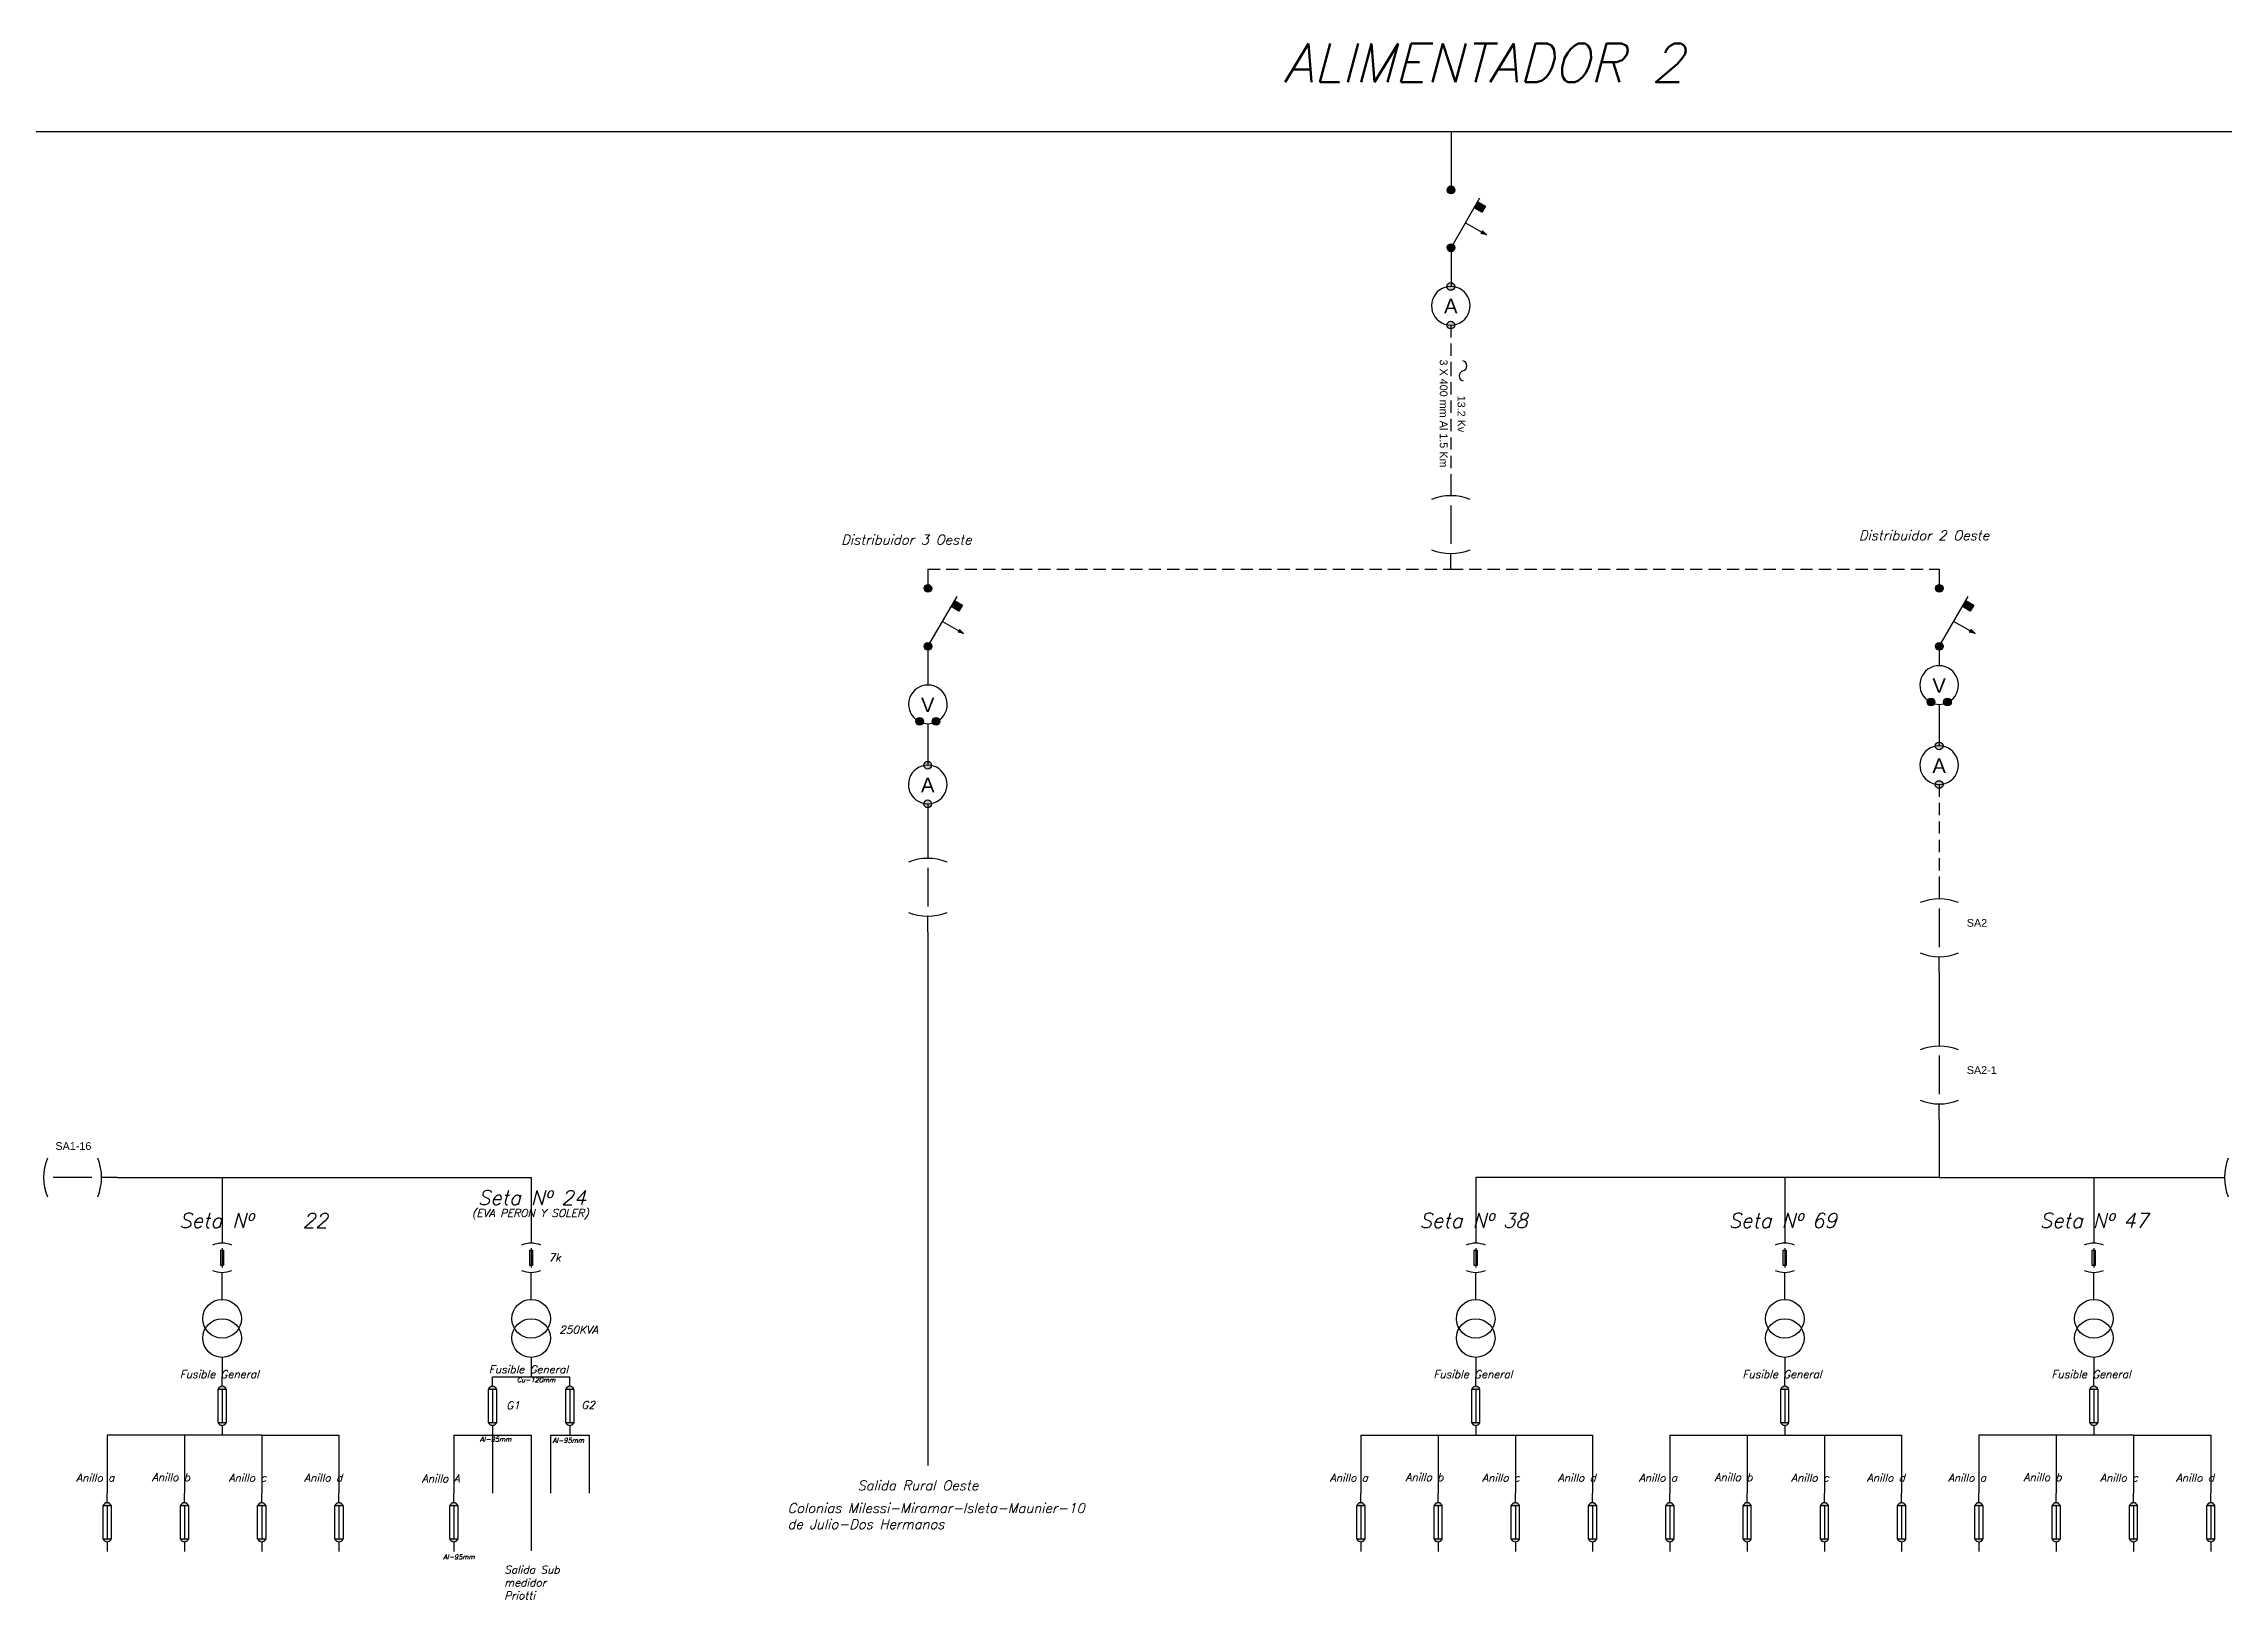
# Model space of a CAD drawing. Header units: millimetres. Extents: x 1875 to 17546, y 2661 to 4631.
# Drawn here: x 6535 to 7664, y 3327 to 4132 of the extents above; entities that cross this region are included whole.
import ezdxf

# ---------------------------------------------------------------- set-up
doc = ezdxf.new("R2010")
doc.units = ezdxf.units.MM
doc.linetypes.add('HIDDEN', pattern=[9.525, 6.35, -3.175])
doc.styles.add('IRAM', font='ROMANS.SHX', dxfattribs={"oblique": 15, "height": 2.5})
doc.styles.get("Standard").update_dxf_attribs({"font": 'arial.ttf'})

msp = doc.modelspace()

# ---------------------------------------------------------------- hatches: boundary and pattern name
h = msp.add_hatch(color=256)
h.dxf.hatch_style = 1
h.paths.add_polyline_path([(7266, 4056.8, 1), (7262, 4056.8, 1)])
h = msp.add_hatch(color=256)
h.dxf.hatch_style = 1
h.paths.add_polyline_path([(7280, 4045.2), (7281.8, 4048.3), (7277.8, 4050.6), (7276, 4047.5)])
h = msp.add_hatch(color=256)
h.dxf.hatch_style = 1
h.paths.add_polyline_path([(7280.3, 4035.6), (7279.9, 4034.9), (7282.4, 4033.5)])
h.paths.add_polyline_path([(7279.9, 4034.9), (7279.5, 4034.2), (7282.4, 4033.5)])
h = msp.add_hatch(color=256)
h.dxf.hatch_style = 1
h.paths.add_polyline_path([(7266, 4026.8, 1), (7262, 4026.8, 1)])
h = msp.add_hatch(color=256)
h.dxf.hatch_style = 1
h.paths.add_polyline_path([(7265.9, 3986.8, 1), (7261.9, 3986.8, 1)])
h.paths.add_polyline_path([(7261.9, 4006.8, 1), (7265.9, 4006.8, 1)])
h = msp.add_hatch(color=256)
h.dxf.hatch_style = 1
h.paths.add_polyline_path([(6995.2, 3850.5, 1), (6991.2, 3850.5, 1)])
h = msp.add_hatch(color=256)
h.dxf.hatch_style = 1
h.paths.add_polyline_path([(7518.8, 3850.5, 1), (7514.8, 3850.5, 1)])
h = msp.add_hatch(color=256)
h.dxf.hatch_style = 1
h.paths.add_polyline_path([(7009.2, 3838.8), (7011.1, 3841.9), (7007, 3844.3), (7005.2, 3841.2)])
h = msp.add_hatch(color=256)
h.dxf.hatch_style = 1
h.paths.add_polyline_path([(7532.8, 3838.8), (7534.6, 3841.9), (7530.6, 3844.3), (7528.8, 3841.2)])
h = msp.add_hatch(color=256)
h.dxf.hatch_style = 1
h.paths.add_polyline_path([(7009.6, 3829.3), (7009.2, 3828.6), (7011.7, 3827.1)])
h.paths.add_polyline_path([(7009.2, 3828.6), (7008.8, 3827.9), (7011.7, 3827.1)])
h = msp.add_hatch(color=256)
h.dxf.hatch_style = 1
h.paths.add_polyline_path([(7533.2, 3829.3), (7532.7, 3828.6), (7535.3, 3827.1)])
h.paths.add_polyline_path([(7532.7, 3828.6), (7532.3, 3827.9), (7535.3, 3827.1)])
h = msp.add_hatch(color=256)
h.dxf.hatch_style = 1
h.paths.add_polyline_path([(6995.2, 3820.5, 1), (6991.2, 3820.5, 1)])
h = msp.add_hatch(color=256)
h.dxf.hatch_style = 1
h.paths.add_polyline_path([(7518.8, 3820.5, 1), (7514.8, 3820.5, 1)])
h = msp.add_hatch(color=256)
h.dxf.hatch_style = 1
h.paths.add_polyline_path([(7514.5, 3791.7, 1), (7510.5, 3791.7, 1)])
h.paths.add_polyline_path([(7519, 3791.7, 1), (7523, 3791.7, 1)])
h = msp.add_hatch(color=256)
h.dxf.hatch_style = 1
h.paths.add_polyline_path([(6990.9, 3781.7, 1), (6986.9, 3781.7, 1)])
h.paths.add_polyline_path([(6995.4, 3781.7, 1), (6999.4, 3781.7, 1)])
h = msp.add_hatch(color=256)
h.dxf.hatch_style = 1
h.paths.add_polyline_path([(7518.7, 3749, 1), (7514.7, 3749, 1)])
h.paths.add_polyline_path([(7514.7, 3769, 1), (7518.7, 3769, 1)])
h = msp.add_hatch(color=256)
h.dxf.hatch_style = 1
h.paths.add_polyline_path([(6995.1, 3739, 1), (6991.1, 3739, 1)])
h.paths.add_polyline_path([(6991.1, 3759, 1), (6995.1, 3759, 1)])
h = msp.add_hatch(color=256)
h.dxf.hatch_style = 1
h.paths.add_polyline_path([(6625.7, 3436.1), (6629.9, 3436.1, 0.672313)])
h.paths.add_polyline_path([(6629.9, 3418.7), (6625.7, 3418.7, 0.672313)])
h = msp.add_hatch(color=256)
h.dxf.hatch_style = 1
h.paths.add_polyline_path([(6769.9, 3436.1, 0.672313), (6765.7, 3436.1)])
h.paths.add_polyline_path([(6769.9, 3418.7), (6765.7, 3418.7, 0.672313)])
h = msp.add_hatch(color=256)
h.dxf.hatch_style = 1
h.paths.add_polyline_path([(6809.9, 3436.1, 0.672313), (6805.7, 3436.1)])
h.paths.add_polyline_path([(6809.9, 3418.7), (6805.7, 3418.7, 0.672313)])
h = msp.add_hatch(color=256)
h.dxf.hatch_style = 1
h.paths.add_polyline_path([(7278.8, 3436.1, 0.672313), (7274.7, 3436.1)])
h.paths.add_polyline_path([(7278.8, 3418.7), (7274.7, 3418.7, 0.672313)])
h = msp.add_hatch(color=256)
h.dxf.hatch_style = 1
h.paths.add_polyline_path([(7438.8, 3436.1, 0.672313), (7434.7, 3436.1)])
h.paths.add_polyline_path([(7438.8, 3418.7), (7434.7, 3418.7, 0.672313)])
h = msp.add_hatch(color=256)
h.dxf.hatch_style = 1
h.paths.add_polyline_path([(7598.8, 3436.1, 0.672313), (7594.7, 3436.1)])
h.paths.add_polyline_path([(7598.8, 3418.7), (7594.7, 3418.7, 0.672313)])
h = msp.add_hatch(color=256)
h.dxf.hatch_style = 1
h.paths.add_polyline_path([(6566.2, 3375.9), (6570.4, 3375.9, 0.672313)])
h.paths.add_polyline_path([(6570.4, 3358.4), (6566.2, 3358.4, 0.672313)])
h = msp.add_hatch(color=256)
h.dxf.hatch_style = 1
h.paths.add_polyline_path([(6606.2, 3375.9), (6610.4, 3375.9, 0.672313)])
h.paths.add_polyline_path([(6610.4, 3358.4), (6606.2, 3358.4, 0.672313)])
h = msp.add_hatch(color=256)
h.dxf.hatch_style = 1
h.paths.add_polyline_path([(6646.2, 3375.9), (6650.4, 3375.9, 0.672313)])
h.paths.add_polyline_path([(6650.4, 3358.4), (6646.2, 3358.4, 0.672313)])
h = msp.add_hatch(color=256)
h.dxf.hatch_style = 1
h.paths.add_polyline_path([(6686.2, 3375.9), (6690.4, 3375.9, 0.672313)])
h.paths.add_polyline_path([(6690.4, 3358.4), (6686.2, 3358.4, 0.672313)])
h = msp.add_hatch(color=256)
h.dxf.hatch_style = 1
h.paths.add_polyline_path([(6749.9, 3375.9, 0.672313), (6745.7, 3375.9)])
h.paths.add_polyline_path([(6749.9, 3358.4), (6745.7, 3358.4, 0.672313)])
h = msp.add_hatch(color=256)
h.dxf.hatch_style = 1
h.paths.add_polyline_path([(7219.3, 3375.9, 0.672313), (7215.2, 3375.9)])
h.paths.add_polyline_path([(7219.3, 3358.4), (7215.2, 3358.4, 0.672313)])
h = msp.add_hatch(color=256)
h.dxf.hatch_style = 1
h.paths.add_polyline_path([(7259.3, 3375.9, 0.672313), (7255.2, 3375.9)])
h.paths.add_polyline_path([(7259.3, 3358.4), (7255.2, 3358.4, 0.672313)])
h = msp.add_hatch(color=256)
h.dxf.hatch_style = 1
h.paths.add_polyline_path([(7299.3, 3375.9, 0.672313), (7295.2, 3375.9)])
h.paths.add_polyline_path([(7299.3, 3358.4), (7295.2, 3358.4, 0.672313)])
h = msp.add_hatch(color=256)
h.dxf.hatch_style = 1
h.paths.add_polyline_path([(7339.3, 3375.9, 0.672313), (7335.2, 3375.9)])
h.paths.add_polyline_path([(7339.3, 3358.4), (7335.2, 3358.4, 0.672313)])
h = msp.add_hatch(color=256)
h.dxf.hatch_style = 1
h.paths.add_polyline_path([(7379.3, 3375.9, 0.672313), (7375.2, 3375.9)])
h.paths.add_polyline_path([(7379.3, 3358.4), (7375.2, 3358.4, 0.672313)])
h = msp.add_hatch(color=256)
h.dxf.hatch_style = 1
h.paths.add_polyline_path([(7419.3, 3375.9, 0.672313), (7415.2, 3375.9)])
h.paths.add_polyline_path([(7419.3, 3358.4), (7415.2, 3358.4, 0.672313)])
h = msp.add_hatch(color=256)
h.dxf.hatch_style = 1
h.paths.add_polyline_path([(7459.3, 3375.9, 0.672313), (7455.2, 3375.9)])
h.paths.add_polyline_path([(7459.3, 3358.4), (7455.2, 3358.4, 0.672313)])
h = msp.add_hatch(color=256)
h.dxf.hatch_style = 1
h.paths.add_polyline_path([(7499.3, 3375.9, 0.672313), (7495.2, 3375.9)])
h.paths.add_polyline_path([(7499.3, 3358.4), (7495.2, 3358.4, 0.672313)])
h = msp.add_hatch(color=256)
h.dxf.hatch_style = 1
h.paths.add_polyline_path([(7539.3, 3375.9, 0.672313), (7535.2, 3375.9)])
h.paths.add_polyline_path([(7539.3, 3358.4), (7535.2, 3358.4, 0.672313)])
h = msp.add_hatch(color=256)
h.dxf.hatch_style = 1
h.paths.add_polyline_path([(7579.3, 3375.9, 0.672313), (7575.2, 3375.9)])
h.paths.add_polyline_path([(7579.3, 3358.4), (7575.2, 3358.4, 0.672313)])
h = msp.add_hatch(color=256)
h.dxf.hatch_style = 1
h.paths.add_polyline_path([(7619.3, 3375.9, 0.672313), (7615.2, 3375.9)])
h.paths.add_polyline_path([(7619.3, 3358.4), (7615.2, 3358.4, 0.672313)])
h = msp.add_hatch(color=256)
h.dxf.hatch_style = 1
h.paths.add_polyline_path([(7659.3, 3375.9, 0.672313), (7655.2, 3375.9)])
h.paths.add_polyline_path([(7659.3, 3358.4), (7655.2, 3358.4, 0.672313)])

# ---------------------------------------------------------------- linework, layer by layer
at = {"color": 7}
msp.add_line((15781.7, 4086.8), (2762.1, 4086.8), dxfattribs=at)
for p, q in [((7264, 4086.8), (7264, 4056.8)), ((7264, 4026.8), (7279, 4052.7)), ((7271.5, 4039.8), (7282.4, 4033.5)), ((7280.3, 4035.6), (7279.5, 4034.2)), ((7282.4, 4033.5), (7279.5, 4034.2)), ((7282.4, 4033.5), (7280.3, 4035.6)), ((7282.4, 4033.5), (7282.4, 4033.5)), ((7264, 4026.8), (7264, 4016.8)), ((7264, 4016.8), (7264, 4006.8)), ((7263.9, 3906.6), (7263.9, 3898.5)), ((7263.9, 3893.5), (7263.9, 3873.5)), ((7263.9, 3860.5), (7263.9, 3868.5)), ((6993.2, 3860.5), (6993.2, 3850.5)), ((7516.8, 3860.5), (7516.8, 3850.5)), ((6993.2, 3820.5), (7008.3, 3846.4)), ((7516.8, 3820.5), (7531.8, 3846.4)), ((7000.7, 3833.4), (7011.7, 3827.1)), ((7009.6, 3829.3), (7008.8, 3827.9)), ((7011.7, 3827.1), (7008.8, 3827.9)), ((7011.7, 3827.1), (7009.6, 3829.3)), ((7524.3, 3833.4), (7535.3, 3827.1)), ((7533.2, 3829.3), (7532.3, 3827.9)), ((7535.3, 3827.1), (7532.3, 3827.9)), ((7535.3, 3827.1), (7533.2, 3829.3)), ((6993.2, 3820.5), (6993.2, 3810.5)), ((7011.7, 3827.1), (7011.7, 3827.1)), ((7516.8, 3820.5), (7516.8, 3810.5)), ((7535.3, 3827.1), (7535.3, 3827.1)), ((7516.7, 3790.5), (7516.7, 3769)), ((6993.1, 3780.5), (6993.1, 3759)), ((6993.1, 3719), (6993.1, 3710.9)), ((6993.1, 3705.9), (6993.1, 3685.9)), ((7516.8, 3697.9), (7516.8, 3689.8)), ((6993.1, 3672.8), (6993.1, 3680.9)), ((7516.8, 3684.8), (7516.8, 3664.8)), ((7516.8, 3651.8), (7516.8, 3659.8)), ((7516.8, 3621.8), (7516.8, 3613.7)), ((7516.8, 3608.7), (7516.8, 3588.7)), ((7516.8, 3575.6), (7516.8, 3583.7)), ((6560.4, 3545.6), (6540.4, 3545.6)), ((6560.4, 3545.6), (6540.4, 3545.6)), ((6573.5, 3545.6), (6565.4, 3545.6)), ((6573.5, 3545.6), (6565.4, 3545.6)), ((7656.3, 3545.6), (7664.4, 3545.6)), ((7656.3, 3545.6), (7664.4, 3545.6)), ((6627.8, 3515.6), (6627.8, 3511.6)), ((6787.8, 3515.6), (6787.8, 3511.6)), ((7276.8, 3515.6), (7276.8, 3511.6)), ((7436.8, 3515.6), (7436.8, 3511.6)), ((7596.8, 3515.6), (7596.8, 3511.6)), ((6627.8, 3509.1), (6627.8, 3499.1)), ((6787.8, 3509.1), (6787.8, 3499.1)), ((7276.8, 3509.1), (7276.8, 3499.1)), ((7436.8, 3509.1), (7436.8, 3499.1)), ((7596.8, 3509.1), (7596.8, 3499.1)), ((6627.8, 3492.5), (6627.8, 3496.6)), ((6627.8, 3482.5), (6627.8, 3492.5)), ((6787.8, 3492.5), (6787.8, 3496.6)), ((6787.8, 3482.5), (6787.8, 3492.5)), ((7276.8, 3492.5), (7276.8, 3496.6)), ((7276.8, 3482.5), (7276.8, 3492.5)), ((7436.8, 3492.5), (7436.8, 3496.6)), ((7436.8, 3482.5), (7436.8, 3492.5)), ((7596.8, 3492.5), (7596.8, 3496.6)), ((7596.8, 3482.5), (7596.8, 3492.5)), ((6627.8, 3452.5), (6627.8, 3442.5)), ((6787.8, 3452.5), (6787.8, 3442.5)), ((7276.8, 3452.5), (7276.8, 3442.5)), ((7436.8, 3452.5), (7436.8, 3442.5)), ((7596.8, 3452.5), (7596.8, 3442.5)), ((6627.8, 3437.5), (6627.8, 3442.5)), ((6627.8, 3436.1), (6627.8, 3418.7)), ((6767.8, 3437.5), (6767.8, 3442.5)), ((6767.8, 3436.1), (6767.8, 3418.7)), ((6807.8, 3437.5), (6807.8, 3442.5)), ((6807.8, 3436.1), (6807.8, 3418.7)), ((7276.8, 3437.5), (7276.8, 3442.5)), ((7276.8, 3436.1), (7276.8, 3418.7)), ((7436.8, 3437.5), (7436.8, 3442.5)), ((7436.8, 3436.1), (7436.8, 3418.7)), ((7596.8, 3437.5), (7596.8, 3442.5)), ((7596.8, 3436.1), (7596.8, 3418.7)), ((6627.8, 3417.3), (6627.8, 3412.3)), ((6767.8, 3417.3), (6767.8, 3412.3)), ((6807.8, 3417.3), (6807.8, 3412.3)), ((7276.8, 3417.3), (7276.8, 3412.3)), ((7436.8, 3417.3), (7436.8, 3412.3)), ((7596.8, 3417.3), (7596.8, 3412.3)), ((6568.3, 3377.3), (6568.3, 3382.3)), ((6568.3, 3375.9), (6568.3, 3358.4)), ((6608.3, 3377.3), (6608.3, 3382.3)), ((6608.3, 3375.9), (6608.3, 3358.4)), ((6648.3, 3377.3), (6648.3, 3382.3)), ((6648.3, 3375.9), (6648.3, 3358.4)), ((6688.3, 3377.3), (6688.3, 3382.3)), ((6688.3, 3375.9), (6688.3, 3358.4)), ((6747.8, 3377.3), (6747.8, 3382.3)), ((6747.8, 3375.9), (6747.8, 3358.4)), ((7217.3, 3377.3), (7217.3, 3382.3)), ((7217.3, 3375.9), (7217.3, 3358.4)), ((7257.3, 3377.3), (7257.3, 3382.3)), ((7257.3, 3375.9), (7257.3, 3358.4)), ((7297.3, 3377.3), (7297.3, 3382.3)), ((7297.3, 3375.9), (7297.3, 3358.4)), ((7337.3, 3377.3), (7337.3, 3382.3)), ((7337.3, 3375.9), (7337.3, 3358.4)), ((7377.3, 3377.3), (7377.3, 3382.3)), ((7377.3, 3375.9), (7377.3, 3358.4)), ((7417.3, 3377.3), (7417.3, 3382.3)), ((7417.3, 3375.9), (7417.3, 3358.4)), ((7457.3, 3377.3), (7457.3, 3382.3)), ((7457.3, 3375.9), (7457.3, 3358.4)), ((7497.3, 3377.3), (7497.3, 3382.3)), ((7497.3, 3375.9), (7497.3, 3358.4)), ((7537.3, 3377.3), (7537.3, 3382.3)), ((7537.3, 3375.9), (7537.3, 3358.4)), ((7577.3, 3377.3), (7577.3, 3382.3)), ((7577.3, 3375.9), (7577.3, 3358.4)), ((7617.3, 3377.3), (7617.3, 3382.3)), ((7617.3, 3375.9), (7617.3, 3358.4)), ((7657.3, 3377.3), (7657.3, 3382.3)), ((7657.3, 3375.9), (7657.3, 3358.4)), ((6568.3, 3357), (6568.3, 3352)), ((6608.3, 3357), (6608.3, 3352)), ((6648.3, 3357), (6648.3, 3352)), ((6688.3, 3357), (6688.3, 3352)), ((6747.8, 3357), (6747.8, 3352)), ((7217.3, 3357), (7217.3, 3352)), ((7257.3, 3357), (7257.3, 3352)), ((7297.3, 3357), (7297.3, 3352)), ((7337.3, 3357), (7337.3, 3352)), ((7377.3, 3357), (7377.3, 3352)), ((7417.3, 3357), (7417.3, 3352)), ((7457.3, 3357), (7457.3, 3352)), ((7497.3, 3357), (7497.3, 3352)), ((7537.3, 3357), (7537.3, 3352)), ((7577.3, 3357), (7577.3, 3352)), ((7617.3, 3357), (7617.3, 3352)), ((7657.3, 3357), (7657.3, 3352))]:
    msp.add_line(p, q)
at = {"color": 30, "linetype": 'HIDDEN', "true_color": 0xf8991e}
for p, q in [((7263.9, 3986.8), (7263.9, 3966.8)), ((7263.9, 3966.8), (7263.9, 3906.6)), ((6993.2, 3860.5), (7263.9, 3860.5)), ((7263.9, 3860.5), (7516.8, 3860.5))]:
    msp.add_line(p, q, dxfattribs=at)
at = {"color": 6}
for p, q in [((6993.2, 3810.5), (6993.2, 3800.5)), ((6993.1, 3739), (6993.1, 3719)), ((6993.1, 3672.8), (6993.1, 3396.6))]:
    msp.add_line(p, q, dxfattribs=at)
at = {"color": 244, "linetype": 'HIDDEN', "true_color": 0x991b1e}
msp.add_line((7516.7, 3749), (7516.8, 3697.9), dxfattribs=at)
at = {"color": 244, "true_color": 0x991b1e}
for p, q in [((7516.8, 3651.8), (7516.8, 3621.8)), ((7516.8, 3575.6), (7516.8, 3545.6)), ((7436.8, 3545.6), (7276.8, 3545.6)), ((7276.8, 3545.6), (7276.8, 3515.6)), ((7436.8, 3545.6), (7436.8, 3515.6)), ((7516.8, 3545.6), (7436.8, 3545.6)), ((7516.8, 3545.6), (7596.8, 3545.6)), ((7596.8, 3545.6), (7596.8, 3515.6)), ((7596.8, 3545.6), (7656.3, 3545.6))]:
    msp.add_line(p, q, dxfattribs=at)
at = {"color": 5}
for p, q in [((6573.5, 3545.6), (6627.8, 3545.6)), ((6627.8, 3545.6), (6787.8, 3545.6)), ((6627.8, 3545.6), (6787.8, 3545.6)), ((6627.8, 3545.6), (6627.8, 3515.6)), ((6787.8, 3545.6), (6787.8, 3515.6))]:
    msp.add_line(p, q, dxfattribs=at)
at = {"color": 1}
for p, q in [((6767.8, 3442.5), (6807.8, 3442.5)), ((6648.3, 3412.3), (6568.3, 3412.3)), ((6568.3, 3412.3), (6568.3, 3382.3)), ((6608.3, 3412.3), (6608.3, 3382.3)), ((6648.3, 3412.3), (6688.3, 3412.3)), ((6648.3, 3412.3), (6648.3, 3382.3)), ((6688.3, 3412.3), (6688.3, 3382.3)), ((6747.8, 3412.3), (6747.8, 3382.3)), ((6747.8, 3412.3), (6787.8, 3412.3)), ((6767.8, 3412.3), (6767.8, 3382.3)), ((6787.8, 3412.3), (6787.8, 3352.4)), ((6797.8, 3412.3), (6797.8, 3382.3)), ((6797.8, 3412.3), (6817.8, 3412.3)), ((6817.8, 3412.3), (6817.8, 3382.3)), ((7217.3, 3412.3), (7337.3, 3412.3)), ((7217.3, 3412.3), (7217.3, 3382.3)), ((7257.3, 3412.3), (7257.3, 3382.3)), ((7297.3, 3412.3), (7297.3, 3382.3)), ((7337.3, 3412.3), (7337.3, 3382.3)), ((7377.3, 3412.3), (7497.3, 3412.3)), ((7377.3, 3412.3), (7377.3, 3382.3)), ((7417.3, 3412.3), (7417.3, 3382.3)), ((7457.3, 3412.3), (7457.3, 3382.3)), ((7497.3, 3412.3), (7497.3, 3382.3)), ((7617.3, 3412.3), (7537.3, 3412.3)), ((7537.3, 3412.3), (7537.3, 3382.3)), ((7577.3, 3412.3), (7577.3, 3382.3)), ((7617.3, 3412.3), (7657.3, 3412.3)), ((7617.3, 3412.3), (7617.3, 3382.3)), ((7657.3, 3412.3), (7657.3, 3382.3))]:
    msp.add_line(p, q, dxfattribs=at)
for points in [[(7277.8, 4050.6), (7281.8, 4048.3), (7280, 4045.2), (7276, 4047.5)], [(7007, 3844.3), (7011.1, 3841.9), (7009.2, 3838.8), (7005.2, 3841.2)], [(7530.6, 3844.3), (7534.6, 3841.9), (7532.8, 3838.8), (7528.8, 3841.2)], [(6627.1, 3508), (6628.5, 3508), (6628.5, 3500), (6627.1, 3500)], [(6787.1, 3508), (6788.5, 3508), (6788.5, 3500), (6787.1, 3500)], [(7276, 3508), (7277.5, 3508), (7277.5, 3500), (7276, 3500)], [(7436, 3508), (7437.5, 3508), (7437.5, 3500), (7436, 3500)], [(7596, 3508), (7597.5, 3508), (7597.5, 3500), (7596, 3500)], [(6625.7, 3436.1), (6629.9, 3436.1), (6629.9, 3418.7), (6625.7, 3418.7)], [(6765.7, 3436.1), (6769.9, 3436.1), (6769.9, 3418.7), (6765.7, 3418.7)], [(6805.7, 3436.1), (6809.9, 3436.1), (6809.9, 3418.7), (6805.7, 3418.7)], [(7274.7, 3436.1), (7278.8, 3436.1), (7278.8, 3418.7), (7274.7, 3418.7)], [(7434.7, 3436.1), (7438.8, 3436.1), (7438.8, 3418.7), (7434.7, 3418.7)], [(7594.7, 3436.1), (7598.8, 3436.1), (7598.8, 3418.7), (7594.7, 3418.7)], [(6566.2, 3375.9), (6570.4, 3375.9), (6570.4, 3358.4), (6566.2, 3358.4)], [(6606.2, 3375.9), (6610.4, 3375.9), (6610.4, 3358.4), (6606.2, 3358.4)], [(6646.2, 3375.9), (6650.4, 3375.9), (6650.4, 3358.4), (6646.2, 3358.4)], [(6686.2, 3375.9), (6690.4, 3375.9), (6690.4, 3358.4), (6686.2, 3358.4)], [(6745.7, 3375.9), (6749.9, 3375.9), (6749.9, 3358.4), (6745.7, 3358.4)], [(7215.2, 3375.9), (7219.3, 3375.9), (7219.3, 3358.4), (7215.2, 3358.4)], [(7255.2, 3375.9), (7259.3, 3375.9), (7259.3, 3358.4), (7255.2, 3358.4)], [(7295.2, 3375.9), (7299.3, 3375.9), (7299.3, 3358.4), (7295.2, 3358.4)], [(7335.2, 3375.9), (7339.3, 3375.9), (7339.3, 3358.4), (7335.2, 3358.4)], [(7375.2, 3375.9), (7379.3, 3375.9), (7379.3, 3358.4), (7375.2, 3358.4)], [(7415.2, 3375.9), (7419.3, 3375.9), (7419.3, 3358.4), (7415.2, 3358.4)], [(7455.2, 3375.9), (7459.3, 3375.9), (7459.3, 3358.4), (7455.2, 3358.4)], [(7495.2, 3375.9), (7499.3, 3375.9), (7499.3, 3358.4), (7495.2, 3358.4)], [(7535.2, 3375.9), (7539.3, 3375.9), (7539.3, 3358.4), (7535.2, 3358.4)], [(7575.2, 3375.9), (7579.3, 3375.9), (7579.3, 3358.4), (7575.2, 3358.4)], [(7615.2, 3375.9), (7619.3, 3375.9), (7619.3, 3358.4), (7615.2, 3358.4)], [(7655.2, 3375.9), (7659.3, 3375.9), (7659.3, 3358.4), (7655.2, 3358.4)]]:
    msp.add_lwpolyline(points, close=True)
for centre, radius in [((7264, 4056.8), 2), ((7264, 4026.8), 2), ((7263.9, 4006.8), 2), ((7263.9, 3986.8), 2), ((6993.2, 3850.5), 2), ((7516.8, 3850.5), 2), ((6993.2, 3820.5), 2), ((7516.8, 3820.5), 2), ((7512.5, 3791.7), 2), ((7521, 3791.7), 2), ((6988.9, 3781.7), 2), ((6997.4, 3781.7), 2), ((7516.7, 3769), 2), ((6993.1, 3759), 2), ((7516.7, 3749), 2), ((6993.1, 3739), 2), ((6627.8, 3472.5), 10), ((6787.8, 3472.5), 10), ((7276.8, 3472.5), 10), ((7436.8, 3472.5), 10), ((7596.8, 3472.5), 10), ((6627.8, 3462.5), 10), ((6787.8, 3462.5), 10), ((7276.8, 3462.5), 10), ((7436.8, 3462.5), 10), ((7596.8, 3462.5), 10)]:
    msp.add_circle(centre, radius)
for centre, radius, start, end in [((7263.9, 3996.8), 10, 307.3629, 232.454), ((7263.9, 3996.8), 10, 232.454, 307.3629), ((7270.8, 3960.5), 2.64, 102.1847, 257.8153), ((7269.6, 3965.7), 2.64, 282.1847, 77.8153), ((7263.9, 3871.6), 26.9, 68.2103, 111.7897), ((7263.9, 3895.5), 26.9, 248.2103, 291.7897), ((7516.7, 3800.5), 10, 307.3629, 232.454), ((6993.2, 3790.5), 10, 307.3629, 232.454), ((7516.7, 3800.5), 10, 255.5273, 284.2914), ((6993.2, 3790.5), 10, 255.5273, 284.2914), ((7516.7, 3759), 10, 307.3629, 232.454), ((6993.1, 3749), 10, 307.3629, 232.454), ((7516.7, 3759), 10, 232.454, 307.3629), ((6993.1, 3749), 10, 232.454, 307.3629), ((6993.1, 3683.9), 26.9, 68.2103, 111.7897), ((6993.1, 3707.8), 26.9, 248.2103, 291.7897), ((7516.8, 3662.9), 26.9, 68.2103, 111.7897), ((7516.8, 3686.8), 26.9, 248.2103, 291.7897), ((7516.8, 3586.7), 26.9, 68.2103, 111.7897), ((7516.8, 3610.6), 26.9, 248.2103, 291.7897), ((6562.3, 3545.6), 26.9, 158.2103, 201.7897), ((6562.3, 3545.6), 26.9, 158.2103, 201.7897), ((6538.5, 3545.6), 26.9, 338.2103, 21.7897), ((6538.5, 3545.6), 26.9, 338.2103, 21.7897), ((7691.3, 3545.6), 26.9, 158.2103, 201.7897), ((7691.3, 3545.6), 26.9, 158.2103, 201.7897), ((6627.8, 3498.1), 13.5, 68.2103, 111.7897), ((6787.8, 3498.1), 13.5, 68.2103, 111.7897), ((7276.8, 3498.1), 13.5, 68.2103, 111.7897), ((7436.8, 3498.1), 13.5, 68.2103, 111.7897), ((7596.8, 3498.1), 13.5, 68.2103, 111.7897), ((6627.8, 3510), 13.5, 248.2103, 291.7897), ((6787.8, 3510), 13.5, 248.2103, 291.7897), ((7276.8, 3510), 13.5, 248.2103, 291.7897), ((7436.8, 3510), 13.5, 248.2103, 291.7897), ((7596.8, 3510), 13.5, 248.2103, 291.7897), ((6627.8, 3435.3), 2.25, 22.1731, 157.8269), ((6767.8, 3435.3), 2.25, 22.1731, 157.8269), ((6807.8, 3435.3), 2.25, 22.1731, 157.8269), ((7276.8, 3435.3), 2.25, 22.1731, 157.8269), ((7436.8, 3435.3), 2.25, 22.1731, 157.8269), ((7596.8, 3435.3), 2.25, 22.1731, 157.8269), ((6627.8, 3419.5), 2.25, 202.1731, 337.8269), ((6767.8, 3419.5), 2.25, 202.1731, 337.8269), ((6807.8, 3419.5), 2.25, 202.1731, 337.8269), ((7276.8, 3419.5), 2.25, 202.1731, 337.8269), ((7436.8, 3419.5), 2.25, 202.1731, 337.8269), ((7596.8, 3419.5), 2.25, 202.1731, 337.8269), ((6568.3, 3375), 2.25, 22.1731, 157.8269), ((6608.3, 3375), 2.25, 22.1731, 157.8269), ((6648.3, 3375), 2.25, 22.1731, 157.8269), ((6688.3, 3375), 2.25, 22.1731, 157.8269), ((6747.8, 3375), 2.25, 22.1731, 157.8269), ((7217.3, 3375), 2.25, 22.1731, 157.8269), ((7257.3, 3375), 2.25, 22.1731, 157.8269), ((7297.3, 3375), 2.25, 22.1731, 157.8269), ((7337.3, 3375), 2.25, 22.1731, 157.8269), ((7377.3, 3375), 2.25, 22.1731, 157.8269), ((7417.3, 3375), 2.25, 22.1731, 157.8269), ((7457.3, 3375), 2.25, 22.1731, 157.8269), ((7497.3, 3375), 2.25, 22.1731, 157.8269), ((7537.3, 3375), 2.25, 22.1731, 157.8269), ((7577.3, 3375), 2.25, 22.1731, 157.8269), ((7617.3, 3375), 2.25, 22.1731, 157.8269), ((7657.3, 3375), 2.25, 22.1731, 157.8269), ((6568.3, 3359.3), 2.25, 202.1731, 337.8269), ((6608.3, 3359.3), 2.25, 202.1731, 337.8269), ((6648.3, 3359.3), 2.25, 202.1731, 337.8269), ((6688.3, 3359.3), 2.25, 202.1731, 337.8269), ((6747.8, 3359.3), 2.25, 202.1731, 337.8269), ((7217.3, 3359.3), 2.25, 202.1731, 337.8269), ((7257.3, 3359.3), 2.25, 202.1731, 337.8269), ((7297.3, 3359.3), 2.25, 202.1731, 337.8269), ((7337.3, 3359.3), 2.25, 202.1731, 337.8269), ((7377.3, 3359.3), 2.25, 202.1731, 337.8269), ((7417.3, 3359.3), 2.25, 202.1731, 337.8269), ((7457.3, 3359.3), 2.25, 202.1731, 337.8269), ((7497.3, 3359.3), 2.25, 202.1731, 337.8269), ((7537.3, 3359.3), 2.25, 202.1731, 337.8269), ((7577.3, 3359.3), 2.25, 202.1731, 337.8269), ((7617.3, 3359.3), 2.25, 202.1731, 337.8269), ((7657.3, 3359.3), 2.25, 202.1731, 337.8269)]:
    msp.add_arc(centre, radius, start, end)

# ---------------------------------------------------------------- texts
at = {"attachment_point": 1, "style": 'IRAM'}
for s, width, gutter_width, heights, insert, char_height in [('ALIMENTADOR 2', 256.719, 12.5, [7.76], (7177.2, 4132.5), 20), ('Distribuidor 3 Oeste', 96.08, 12.5, [7.76], (6948.3, 3878.2), 5), ('Distribuidor 2 Oeste', 96.08, 12.5, [7.76], (7475.1, 3880.5), 5), ('Seta Nº 24', 88.376, 12.5, [7.76], (6760.2, 3538.9), 7.5), ('(EVA PERON Y SOLER)', 74.539, 12.5, [0], (6757.1, 3529.2), 4), ('Seta Nº 38', 78.519, 0, [7.76], (7247.7, 3527.1), 7.5), ('Seta Nº 69', 78.519, 0, [7.76], (7407.7, 3527.1), 7.5), ('Seta Nº 47', 78.519, 0, [7.76], (7568.8, 3527.1), 7.5), ('7k', 15.282, 12.5, [0], (6796.8, 3506.2), 4), ('250KVA', 74.539, 12.5, [0], (6802.3, 3468.8), 4), ('Fusible General ', 50.416, 12.5, [0], (6605.9, 3445.8), 4), ('Fusible General ', 50.416, 12.5, [0], (6765.9, 3448.3), 4), ('Fusible General ', 50.416, 12.5, [0], (7254.9, 3445.8), 4), ('Fusible General ', 50.416, 12.5, [0], (7414.9, 3445.8), 4), ('Fusible General ', 50.416, 12.5, [0], (7574.9, 3445.8), 4), ('Cu-120mm', 29.434, 12.5, [0], (6780.4, 3442.1), 2.5), ('G1', 29.434, 12.5, [0], (6774.9, 3429.7), 4), ('G2', 29.434, 12.5, [0], (6813.8, 3429.9), 4), ('Al-95mm', 29.434, 12.5, [0], (6761.3, 3411.4), 2.5), ('Al-95mm', 29.434, 12.5, [0], (6798.9, 3410.8), 2.5), ('Anillo a', 29.434, 12.5, [0], (6552.3, 3392.2), 4), ('Anillo b', 29.434, 12.5, [0], (6591.5, 3392.5), 4), ('Anillo c', 29.434, 12.5, [0], (6631.2, 3392.2), 4), ('Anillo d', 29.434, 12.5, [0], (6670.3, 3392.2), 4), ('Anillo A', 29.434, 12.5, [0], (6731.2, 3391.8), 4), ('Salida Rural Oeste ', 96.08, 12.5, [7.76], (6956.7, 3388.7), 5), ('Anillo a', 29.434, 12.5, [0], (7201.3, 3392.2), 4), ('Anillo b', 29.434, 12.5, [0], (7240.4, 3392.5), 4), ('Anillo c', 29.434, 12.5, [0], (7280.1, 3392.2), 4), ('Anillo d', 29.434, 12.5, [0], (7319.3, 3392.2), 4), ('Anillo a', 29.434, 12.5, [0], (7361.3, 3392.2), 4), ('Anillo b', 29.434, 12.5, [0], (7400.4, 3392.5), 4), ('Anillo c', 29.434, 12.5, [0], (7440.1, 3392.2), 4), ('Anillo d', 29.434, 12.5, [0], (7479.3, 3392.2), 4), ('Anillo a', 29.434, 12.5, [0], (7521.3, 3392.2), 4), ('Anillo b', 29.434, 12.5, [0], (7560.4, 3392.5), 4), ('Anillo c', 29.434, 12.5, [0], (7600.1, 3392.2), 4), ('Anillo d', 29.434, 12.5, [0], (7639.3, 3392.2), 4), ('Colonias Milessi-Miramar-Isleta-Maunier-10 de Julio-Dos Hermanos', 176.789, 12.5, [22.1], (6920.5, 3377), 5), ('Al-95mm', 29.434, 12.5, [0], (6742.3, 3350.5), 2.5), ('Salida Sub medidor Priotti', 40.427, 12.5, [0], (6773.9, 3344.6), 4)]:
    msp.add_mtext_dynamic_manual_height_columns(s, width=width, gutter_width=gutter_width, heights=heights, dxfattribs=dict(at, insert=insert, char_height=char_height))
at = {"attachment_point": 1}
for s, width, insert, char_height in [('A', 9.889, (7260.4, 4000.4), 7.5), ('V', 9.889, (6989.6, 3794), 7.5), ('V', 9.889, (7513.2, 3804), 7.5), ('A', 9.889, (7513.2, 3762.5), 7.5), ('A', 9.889, (6989.6, 3752.5), 7.5), ('SA2', 30.577, (7531, 3679.4), 4), ('SA2-1', 30.577, (7531, 3603.2), 4), ('SA1-16', 28.858, (6541.5, 3563.9), 4)]:
    msp.add_mtext_dynamic_manual_height_columns(s, width=width, gutter_width=12.5, heights=[0], dxfattribs=dict(at, insert=insert, char_height=char_height))
at = {"char_height": 4, "attachment_point": 1, "rotation": 270}
for s, insert in [('3 X 400 mm Al 1.5 Km', (7262.2, 3969)), ('13.2 Kv', (7271.4, 3950.3))]:
    msp.add_mtext_dynamic_manual_height_columns(s, width=125.724, gutter_width=12.5, heights=[0], dxfattribs=dict(at, insert=insert))
note = msp.add_mtext_dynamic_manual_height_columns('Seta Nº ', width=51.445, gutter_width=12.5, heights=[7.76, 0], dxfattribs=dict(insert=(6605.6, 3527.1), char_height=7.5, attachment_point=1, style='IRAM'))
for column, words in zip(note.columns.linked_columns, ['22']):
    column.text = words

doc.saveas('drawing.dxf')
